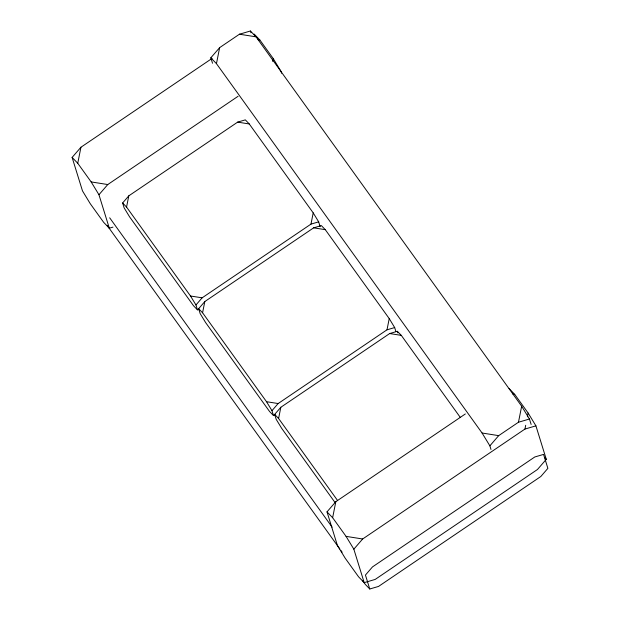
<?xml version="1.0" encoding="UTF-8"?>
<svg xmlns="http://www.w3.org/2000/svg" width="620" height="620" viewBox="0 0 620 620"><rect width="100%" height="100%" fill="white"/><g stroke="black" fill="none" stroke-linecap="round" stroke-linejoin="round"><path stroke-width="0.93" d="M112.972 227.129L109.314 228.199L98.952 194.734L91.163 181.924L77.748 163.269L80.941 147.234L212.048 58.427M199.175 309.341L197.462 309.845L195.959 304.963L190.503 295.996L126.558 207.072L128.79 195.85L237.646 122.125L245.326 119.869L249.263 123.961L313.209 212.885L318.665 221.851L320.168 226.734M490.993 449.454L489.87 445.834L482.081 433.016L216.458 63.651L219.651 47.624L239.444 34.216L250.418 31L256.045 36.843L521.66 406.209L529.449 419.019L531.131 424.46M275.195 415.059L273.482 415.555L271.971 410.673L266.522 401.706L202.577 312.782L204.809 301.56L313.658 227.835L321.346 225.579L325.283 229.671L389.228 318.595L394.676 327.562L395.94 331.63M272.684 61.419L273.242 58.59L259.827 39.936L254.2 34.092L254.758 35.906M195.959 304.963L202.128 297.833L310.976 224.107L313.209 212.885M337.497 500.394L278.597 418.492L280.829 407.278L389.678 333.545L397.366 331.297L401.303 335.381L460.203 417.283M509.09 388.538L514.716 394.382L528.132 413.036L535.92 425.847L546.282 459.319L537.462 469.503L375.178 579.429L364.196 582.645L353.842 549.173L346.053 536.362L332.638 517.708L335.823 501.681L465.333 413.959M271.971 410.673L278.147 403.543L386.996 329.817L389.228 318.595M489.87 445.834L498.682 435.643L518.475 422.236L521.66 406.209M353.842 549.173L362.654 538.989L524.946 429.063L525.69 425.297M527.38 416.803L528.132 413.036M109.314 228.199L103.68 222.363L90.264 203.709L82.483 190.89L72.121 157.426L80.941 147.234M212.513 63.248L210.831 57.807L219.651 47.624M98.952 194.734L107.772 184.543L238.08 96.278M197.462 309.845L193.525 305.753L129.58 216.837L124.132 207.863L122.621 202.988L128.79 195.85M273.482 415.555L269.545 411.471L205.6 322.547L200.151 313.573L198.64 308.698L204.809 301.56M334.909 502.355L281.62 428.257L276.171 419.291L274.66 414.408L280.829 407.278M364.196 582.645L358.569 576.802L345.154 558.147L337.365 545.337L327.011 511.864L335.823 501.681M310.976 224.107L318.665 221.851M386.996 329.817L394.676 327.562M518.475 422.236L529.449 419.019M524.946 429.063L535.92 425.847M369.76 589L378.541 586.427L540.826 476.501L547.879 468.356L543.562 454.406L534.781 456.979L372.496 566.905L365.444 575.058L369.76 589L365.257 584.327L362.429 580.405M239.444 34.216L256.045 36.843M257.982 39.649L259.827 39.936M237.646 122.125L249.263 123.961M91.163 181.924L107.772 184.543M313.658 227.835L325.283 229.671M190.503 295.996L202.128 297.833M389.678 333.545L401.303 335.381M512.872 394.088L514.716 394.382M482.081 433.016L498.682 435.643M266.522 401.706L278.147 403.543M346.053 536.362L362.654 538.989M210.831 57.807L216.458 63.651M545.027 458.017L546.282 459.319M122.621 202.988L126.558 207.072M72.121 157.426L77.748 163.269M198.64 308.698L202.577 312.782M274.66 414.408L278.597 418.492M327.011 511.864L332.638 517.708M109.678 217.806L332.111 527.124M107.252 225.556L339.853 549.002M340.977 550.568L342.108 552.141M273.242 58.59L281.031 71.409L281.589 73.214M397.366 331.297L397.87 332.925M250.418 31L250.976 32.814"/></g></svg>
